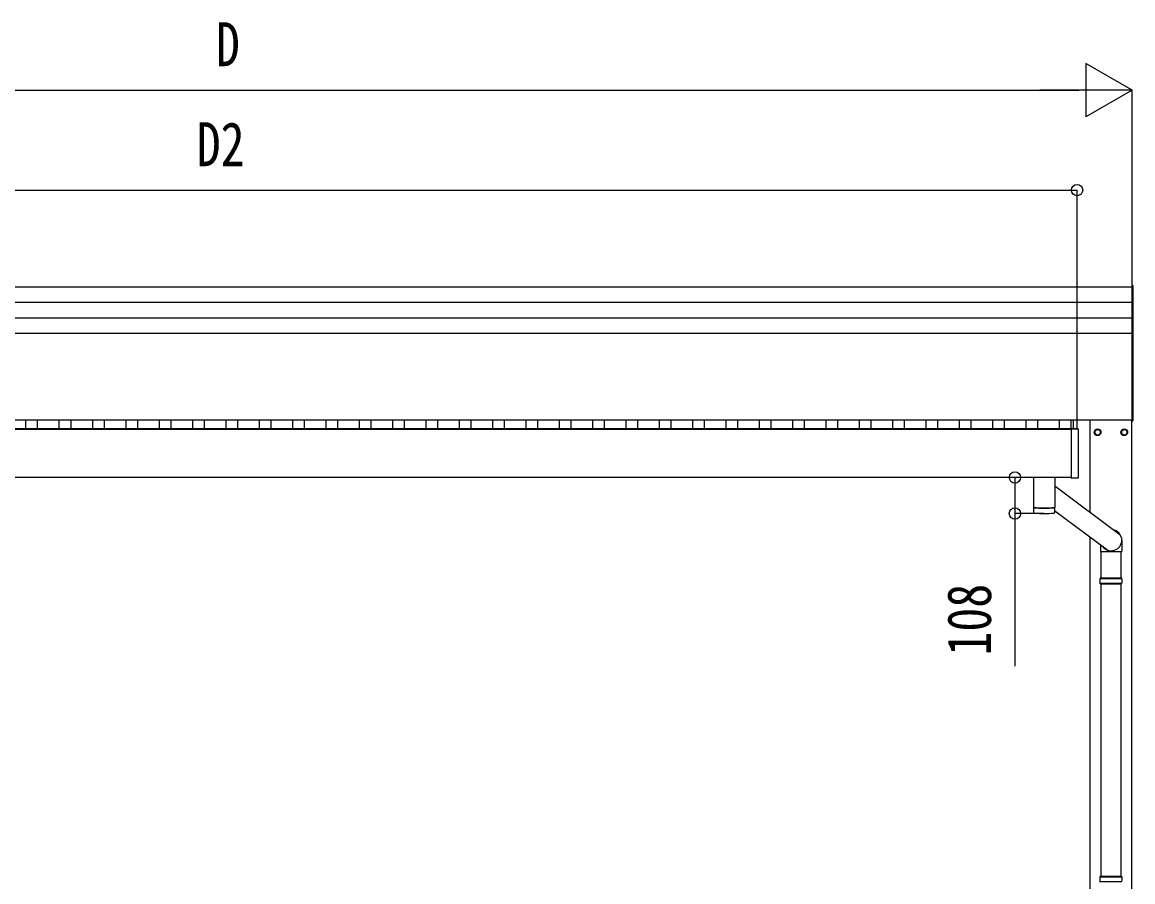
# Model space of a CAD drawing. Units: millimetres, scale not verified. Extents: x -16820 to 16820, y -11880 to 11880.
# Drawn here: x -11758 to -8427, y -1897 to 683 of the extents above; entities that cross this region are included whole.
import ezdxf
from ezdxf.enums import TextEntityAlignment as Align

# ---------------------------------------------------------------- set-up
doc = ezdxf.new("R2010")
doc.units = ezdxf.units.MM
doc.header["$LTSCALE"] = 50
for name, color, linetype in [('0-3_YKK_11', 7, 'Continuous'), ('0-5_YKK_13', 4, 'Continuous'), ('0-6_YKK_A1', 4, 'Continuous'), ('0-7_YKK_D', 6, 'Continuous')]:
    doc.layers.add(name, color=color, linetype=linetype)
doc.styles.add('ＭＳ ゴシック', font='')
doc.styles.get('ＭＳ ゴシック').set_extended_font_data('MS Gothic')

msp = doc.modelspace()

# ---------------------------------------------------------------- linework, layer by layer
at = {"layer": '0-3_YKK_11'}
msp.add_line((-8666.3, -791.67), (-8666.3, -790.9), dxfattribs=at)
at = {"layer": '0-5_YKK_13'}
for p, q in [((-8427.2, -107.58), (-8429.2, -107.58)), ((-8429.2, -247.52), (-8429.2, -107.58)), ((-8427.2, -107.58), (-8427.2, -247.52)), ((-8427.2, -154.24), (-8429.2, -154.24)), ((-8427.2, -200.9), (-8429.2, -200.9)), ((-8429.2, -513.52), (-8429.2, -247.52)), ((-8427.2, -247.52), (-8429.2, -247.52)), ((-8427.2, -247.52), (-8427.2, -513.52)), ((-8429.2, -513.52), (-8427.2, -513.52)), ((-8610.89, -685.6), (-8610.89, -537.6)), ((-8610.39, -537.1), (-8609.89, -537.1)), ((-8609.89, -537.1), (-8591.89, -537.1)), ((-8591.89, -537.1), (-8591.39, -537.1)), ((-8590.89, -537.6), (-8590.89, -685.6)), ((-8541.29, -547.77), (-8541.19, -547.77)), ((-8541.29, -548.27), (-8541.19, -548.27)), ((-8461.2, -543.12), (-8452.7, -538.21)), ((-8461.2, -543.12), (-8461.2, -552.93)), ((-8724.7, -683.48), (-8724.7, -773.62)), ((-8660.7, -683.48), (-8660.7, -773.62)), ((-8591.39, -686.1), (-8610.39, -686.1)), ((-8660.7, -709), (-8465.69, -854.18)), ((-8724.73, -774.62), (-8724.5, -787.6)), ((-8720.22, -773.9), (-8720.2, -774.9)), ((-8665.17, -773.9), (-8665.19, -774.9)), ((-8660.89, -787.6), (-8660.67, -774.62)), ((-8660.83, -783.71), (-8502.19, -901.8)), ((-8460.12, -871.94), (-8460.12, -905.71)), ((-8522.7, -905.71), (-8522.7, -985.01)), ((-8462.69, -905.71), (-8462.69, -985.01)), ((-8525.7, -987.01), (-8459.7, -987.01)), ((-8524.7, -985.01), (-8460.7, -985.01)), ((-8524.7, -985.01), (-8524.7, -987.01)), ((-8460.7, -985.01), (-8460.7, -987.01)), ((-8525.7, -1001.01), (-8459.7, -1001.01)), ((-8524.7, -1003.01), (-8524.7, -1001.01)), ((-8524.7, -1003.01), (-8460.7, -1003.01)), ((-8522.7, -1003.01), (-8522.7, -1879.74)), ((-8462.7, -1003.01), (-8462.7, -1879.74)), ((-8460.7, -1003.01), (-8460.7, -1001.01)), ((-8525.7, -1881.74), (-8459.7, -1881.74)), ((-8525.7, -1895.74), (-8459.7, -1895.74)), ((-8524.7, -1879.74), (-8460.7, -1879.74)), ((-8524.7, -1879.74), (-8524.7, -1881.74)), ((-8524.7, -1897.74), (-8524.7, -1895.74)), ((-8460.7, -1879.74), (-8460.7, -1881.74)), ((-8460.7, -1897.74), (-8460.7, -1895.74))]:
    msp.add_line(p, q, dxfattribs=at)
msp.add_lwpolyline([(-8532.7, -538.21), (-8524.2, -543.12), (-8524.2, -552.93), (-8532.7, -557.84), (-8541.2, -552.93), (-8541.2, -543.12)], close=True, dxfattribs=at)
for points in [[(-8452.7, -538.21), (-8444.2, -543.12), (-8444.2, -552.93), (-8452.7, -557.84), (-8461.2, -552.93)], [(-8524.02, -885.55), (-8524.02, -905.71), (-8460.12, -905.71)]]:
    msp.add_lwpolyline(points, dxfattribs=at)
for centre, radius in [((-8532.7, -548.02), 10), ((-8532.7, -548.02), 8.5), ((-8452.7, -548.02), 10), ((-8452.7, -548.02), 8.5)]:
    msp.add_circle(centre, radius, dxfattribs=at)
for centre, radius, start, end in [((-8610.39, -537.6), 0.5, 90, 180), ((-8591.39, -537.6), 0.5, 0, 90), ((-8532.7, -548.02), 8.6, 171.25399, 178.33419), ((-8532.7, -548.02), 8.6, 181.66581, 188.74601), ((-8532.7, -548.02), 8.6, 111.25399, 128.74601), ((-8532.7, -548.02), 8.6, 231.25399, 248.74601), ((-8532.7, -548.02), 8.6, 51.25399, 68.74601), ((-8532.7, -548.02), 8.6, 291.25399, 308.74601), ((-8532.7, -548.02), 8.6, 351.25399, 8.74601), ((-8452.7, -548.02), 8.6, 111.25399, 128.74601), ((-8452.7, -548.02), 8.6, 231.25399, 248.74601), ((-8452.7, -548.02), 8.6, 51.25399, 68.74601), ((-8452.7, -548.02), 8.6, 291.25399, 308.74601), ((-8452.7, -548.02), 8.6, 351.25399, 8.74601), ((-8610.39, -685.6), 0.5, 180, 270), ((-8591.39, -685.6), 0.5, 270, 0), ((-8692.7, -293.89), 480.8, 266.18381, 273.81619), ((-8692.7, -294.89), 480.8, 266.18381, 273.81619), ((-8721.08, -787.37), 3.43, 183.90213, 262.99006), ((-8692.69, -271.9), 519.67, 266.82198, 273.17643), ((-8664.32, -787.37), 3.43, 277.08355, 356.08693), ((-8476.95, -994.01), 49.25, 171.82876, 180.00002), ((-8476.95, -994.01), 49.25, 180.00002, 188.17127), ((-8508.45, -994.01), 49.25, 359.99998, 8.17124), ((-8508.45, -994.01), 49.25, 351.82873, 359.99998), ((-8476.95, -1888.74), 49.25, 171.82876, 180.00002), ((-8476.95, -1888.74), 49.25, 180.00002, 188.17127), ((-8508.45, -1888.74), 49.25, 359.99998, 8.17124), ((-8508.45, -1888.74), 49.25, 351.82873, 359.99998)]:
    msp.add_arc(centre, radius, start, end, dxfattribs=at)
for start_param, end_param in [(6.2831853, 7.531698), (3.7408008, 6.2831853)]:
    msp.add_ellipse((-8492.07, -871.94), major_axis=(31.95, 0), ratio=0.98554, start_param=start_param, end_param=end_param, dxfattribs=at)
at = {"layer": '0-6_YKK_A1'}
for p, q in [((-13829.2, -111.08), (-8429.2, -111.08)), ((-13829.2, -157.74), (-8429.2, -157.74)), ((-13829.2, -204.4), (-8429.2, -204.4)), ((-13829.2, -251.02), (-8429.2, -251.02)), ((-13829.2, -511.02), (-8429.2, -511.02)), ((-11746.7, -537.05), (-11746.7, -511.02)), ((-11711.7, -537.05), (-11711.7, -511.02)), ((-11646.7, -537.05), (-11646.7, -511.02)), ((-11611.7, -537.05), (-11611.7, -511.02)), ((-11546.7, -537.05), (-11546.7, -511.02)), ((-11511.7, -537.05), (-11511.7, -511.02)), ((-11446.7, -537.05), (-11446.7, -511.02)), ((-11411.7, -537.05), (-11411.7, -511.02)), ((-11346.7, -537.05), (-11346.7, -511.02)), ((-11311.7, -537.05), (-11311.7, -511.02)), ((-11246.7, -537.05), (-11246.7, -511.02)), ((-11211.7, -537.05), (-11211.7, -511.02)), ((-11146.7, -537.05), (-11146.7, -511.02)), ((-11111.7, -537.05), (-11111.7, -511.02)), ((-11046.7, -537.05), (-11046.7, -511.02)), ((-11011.7, -537.05), (-11011.7, -511.02)), ((-10946.7, -537.05), (-10946.7, -511.02)), ((-10911.7, -537.05), (-10911.7, -511.02)), ((-10846.7, -537.05), (-10846.7, -511.02)), ((-10811.7, -537.05), (-10811.7, -511.02)), ((-10746.7, -537.05), (-10746.7, -511.02)), ((-10711.7, -537.05), (-10711.7, -511.02)), ((-10646.7, -537.05), (-10646.7, -511.02)), ((-10611.7, -537.05), (-10611.7, -511.02)), ((-10546.7, -537.05), (-10546.7, -511.02)), ((-10511.7, -537.05), (-10511.7, -511.02)), ((-10446.7, -537.05), (-10446.7, -511.02)), ((-10411.7, -537.05), (-10411.7, -511.02)), ((-10346.7, -537.05), (-10346.7, -511.02)), ((-10311.7, -537.05), (-10311.7, -511.02)), ((-10246.7, -537.05), (-10246.7, -511.02)), ((-10211.7, -537.05), (-10211.7, -511.02)), ((-10146.7, -537.05), (-10146.7, -511.02)), ((-10111.7, -537.05), (-10111.7, -511.02)), ((-10046.7, -537.05), (-10046.7, -511.02)), ((-10011.7, -537.05), (-10011.7, -511.02)), ((-9946.7, -537.05), (-9946.7, -511.02)), ((-9911.7, -537.05), (-9911.7, -511.02)), ((-9846.7, -537.05), (-9846.7, -511.02)), ((-9811.7, -537.05), (-9811.7, -511.02)), ((-9746.7, -537.05), (-9746.7, -511.02)), ((-9711.7, -537.05), (-9711.7, -511.02)), ((-9646.7, -537.05), (-9646.7, -511.02)), ((-9611.7, -537.05), (-9611.7, -511.02)), ((-9546.7, -537.05), (-9546.7, -511.02)), ((-9511.7, -537.05), (-9511.7, -511.02)), ((-9446.7, -537.05), (-9446.7, -511.02)), ((-9411.7, -537.05), (-9411.7, -511.02)), ((-9346.7, -537.05), (-9346.7, -511.02)), ((-9311.7, -537.05), (-9311.7, -511.02)), ((-9246.7, -537.05), (-9246.7, -511.02)), ((-9211.7, -537.05), (-9211.7, -511.02)), ((-9146.7, -537.05), (-9146.7, -511.02)), ((-9111.7, -537.05), (-9111.7, -511.02)), ((-9046.7, -537.05), (-9046.7, -511.02)), ((-9011.7, -537.05), (-9011.7, -511.02)), ((-8946.7, -537.05), (-8946.7, -511.02)), ((-8911.7, -537.05), (-8911.7, -511.02)), ((-8846.7, -537.05), (-8846.7, -511.02)), ((-8811.7, -537.05), (-8811.7, -511.02)), ((-8746.7, -537.05), (-8746.7, -511.02)), ((-8711.7, -537.05), (-8711.7, -511.02)), ((-8646.7, -537.05), (-8646.7, -511.02)), ((-8611.7, -537.05), (-8611.7, -511.02)), ((-8606.2, -511.02), (-8606.2, -537.1)), ((-8594.2, -537.1), (-8594.2, -511.02)), ((-8555.2, -787.54), (-8555.2, -511.02)), ((-8430.2, -3483.48), (-8430.2, -511.02)), ((-13652.2, -537.05), (-8594.2, -537.05)), ((-13647.5, -538.6), (-8610.89, -538.6)), ((-8610.89, -683.48), (-13647.5, -683.48)), ((-8555.2, -3483.48), (-8555.2, -862.35))]:
    msp.add_line(p, q, dxfattribs=at)
at = {"layer": '0-7_YKK_D'}
for p, q in [((-8429.2, 478.92), (-8567.76, 558.92)), ((-8567.76, 558.92), (-8567.76, 398.92)), ((-13669.2, 478.92), (-8589.2, 478.92)), ((-8429.2, 478.92), (-8706.32, 478.92)), ((-8429.2, 478.92), (-8567.76, 398.92)), ((-8429.2, -110.08), (-8429.2, 479.92)), ((-13664.2, 178.92), (-8594.2, 178.92)), ((-8594.2, -538.62), (-8594.2, 179.92)), ((-8725.7, -683.48), (-8781.76, -683.48)), ((-8693.69, -791.57), (-8781.76, -791.57))]:
    msp.add_line(p, q, dxfattribs=at)
msp.add_lwpolyline([(-8780.76, -683.48), (-8780.76, -791.57), (-8780.76, -1249.97)], dxfattribs=at)
for centre in [(-8594.2, 178.92), (-8780.76, -683.48), (-8780.76, -791.57)]:
    msp.add_circle(centre, 17, dxfattribs=at)

# ---------------------------------------------------------------- texts
at = {"layer": '0-7_YKK_D', "style": 'ＭＳ ゴシック', "width": 0.8}
for s, p in [('D', (-11177.2, 510.92)), ('D2', (-11234.8, 210.92))]:
    msp.add_text(s, height=132, dxfattribs=at).set_placement(p, align=Align.BOTTOM_LEFT)
msp.add_text('108', height=132, rotation=90, dxfattribs=at).set_placement((-8812.76, -1217.97), align=Align.BOTTOM_LEFT)

doc.saveas('drawing.dxf')
